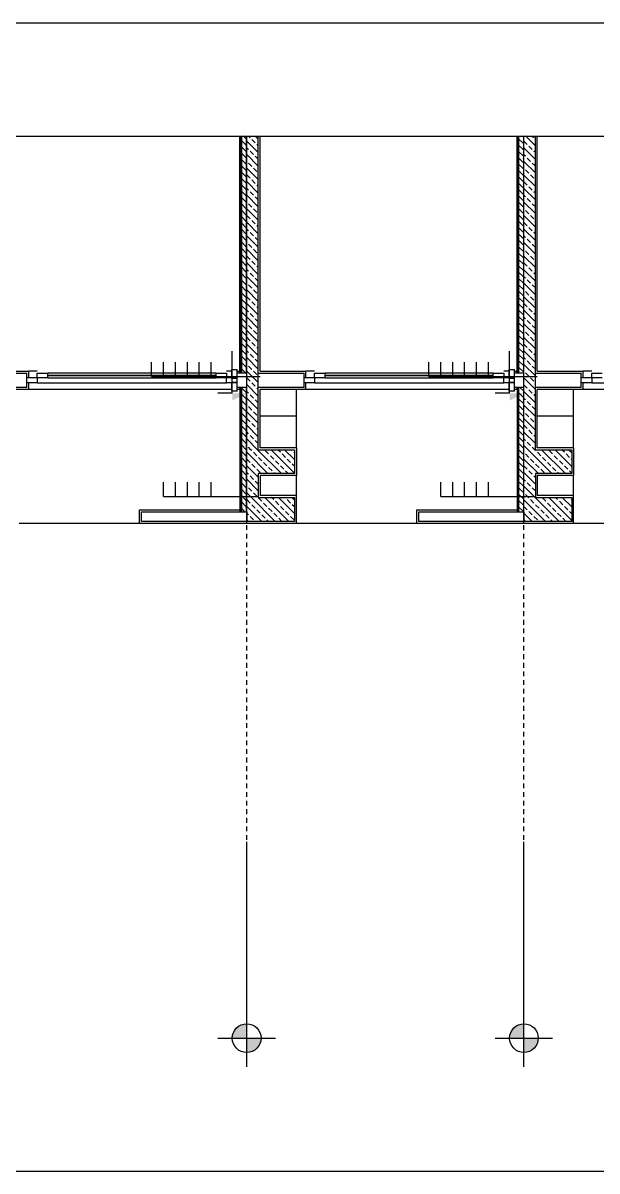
# Model space of a CAD drawing. Header units: metres. Extents: x -220 to 294, y -29 to 18.
# Drawn here: x 192.67 to 207.69, y -12 to 18 of the extents above; entities that cross this region are included whole.
import ezdxf

# ---------------------------------------------------------------- set-up
doc = ezdxf.new("R2010")
doc.units = ezdxf.units.M
doc.header["$MEASUREMENT"] = 0
doc.linetypes.add('DASHED4', pattern=[0.1875, 0.125, -0.0625])
for name, color, linetype in [('Cizgi', 7, 'Continuous'), ('Kesit_Kot', 7, 'Continuous'), ('Rota', 7, 'Continuous'), ('Standart', 7, 'Continuous'), ('Tarama', 7, 'Continuous')]:
    doc.layers.add(name, color=color, linetype=linetype)

msp = doc.modelspace()

# ---------------------------------------------------------------- hatches: boundary and pattern name
at = {"layer": 'Kesit_Kot', "linetype": 'Continuous', "lineweight": -3}
for points in [[(198.524, 8.322), (198.149, 8.135), (198.149, 8.322)], [(205.774, 8.322), (205.399, 8.135), (205.399, 8.322)]]:
    msp.add_hatch(color=216, dxfattribs=at).paths.add_polyline_path(points)
at = {"layer": 'Tarama', "linetype": 'Continuous', "lineweight": -3}
for points in [[(198.524, -8.152), (198.482, -8.154), (198.44, -8.161), (198.4, -8.173), (198.361, -8.189), (198.324, -8.209), (198.29, -8.234), (198.259, -8.262), (198.231, -8.293), (198.206, -8.327), (198.186, -8.364), (198.17, -8.403), (198.158, -8.443), (198.151, -8.485), (198.149, -8.527), (198.524, -8.527)], [(205.774, -8.152), (205.732, -8.154), (205.69, -8.161), (205.65, -8.173), (205.611, -8.189), (205.574, -8.209), (205.54, -8.234), (205.509, -8.262), (205.481, -8.293), (205.456, -8.327), (205.436, -8.364), (205.42, -8.403), (205.408, -8.443), (205.401, -8.485), (205.399, -8.527), (205.774, -8.527)], [(198.524, -8.902), (198.566, -8.899), (198.607, -8.892), (198.648, -8.881), (198.687, -8.865), (198.723, -8.844), (198.758, -8.82), (198.789, -8.792), (198.817, -8.761), (198.841, -8.726), (198.862, -8.689), (198.878, -8.651), (198.889, -8.61), (198.896, -8.569), (198.899, -8.527), (198.524, -8.527)], [(205.774, -8.902), (205.816, -8.899), (205.857, -8.892), (205.898, -8.881), (205.937, -8.865), (205.973, -8.844), (206.008, -8.82), (206.039, -8.792), (206.067, -8.761), (206.091, -8.726), (206.112, -8.689), (206.128, -8.651), (206.139, -8.61), (206.146, -8.569), (206.149, -8.527), (205.774, -8.527)]]:
    msp.add_hatch(color=216, dxfattribs=at).paths.add_polyline_path(points)

# ---------------------------------------------------------------- linework, layer by layer
msp.add_line((173.389, 15.042), (238.193, 15.042))
at = {"layer": 'Cizgi', "color": 59, "linetype": 'Continuous', "lineweight": -3}
for p, q in [((198.349, 8.899), (198.349, 15.042)), ((205.599, 8.899), (205.599, 15.042)), ((198.349, 8.849), (198.349, 8.899)), ((205.599, 8.849), (205.599, 8.899)), ((198.349, 8.424), (198.349, 8.474)), ((198.349, 8.424), (198.349, 5.224)), ((205.599, 8.424), (205.599, 8.474)), ((205.599, 8.424), (205.599, 5.224)), ((198.524, 4.974), (198.349, 4.974)), ((205.774, 4.974), (205.599, 4.974))]:
    msp.add_line(p, q, dxfattribs=at)
at = {"layer": 'Cizgi', "color": 38, "linetype": 'Continuous', "lineweight": -3}
for p, q in [((198.374, 15.042), (198.374, 8.849)), ((198.386, 15.042), (198.386, 8.849)), ((198.511, 15.042), (198.511, 8.849)), ((205.624, 15.042), (205.624, 8.849)), ((205.636, 15.042), (205.636, 8.849)), ((205.761, 15.042), (205.761, 8.849)), ((198.374, 8.474), (198.374, 5.224)), ((198.386, 8.474), (198.386, 5.224)), ((198.511, 8.474), (198.511, 5.224)), ((205.624, 8.474), (205.624, 5.224)), ((205.636, 8.474), (205.636, 5.224)), ((205.761, 8.474), (205.761, 5.224))]:
    msp.add_line(p, q, dxfattribs=at)
at = {"layer": 'Cizgi', "color": 73, "linetype": 'DASHED4', "lineweight": -3}
for p, q in [((198.524, 4.924), (198.524, 15.042)), ((205.774, 4.924), (205.774, 15.042)), ((198.524, -7.398), (198.524, 7.677)), ((205.774, -7.398), (205.774, 7.677))]:
    msp.add_line(p, q, dxfattribs=at)
at = {"layer": 'Cizgi', "color": 7, "linetype": 'Continuous', "lineweight": -3}
for p, q in [((198.524, 8.849), (198.524, 15.042)), ((198.824, 8.849), (198.824, 15.042)), ((205.774, 8.849), (205.774, 15.042)), ((206.074, 8.849), (206.074, 15.042)), ((198.524, 8.474), (198.524, 8.849)), ((198.824, 8.474), (198.824, 8.849)), ((205.774, 8.474), (205.774, 8.849)), ((206.074, 8.474), (206.074, 8.849)), ((198.524, 4.974), (198.524, 8.474)), ((198.824, 6.849), (198.824, 8.474)), ((205.774, 4.974), (205.774, 8.474)), ((206.074, 6.849), (206.074, 8.474)), ((198.824, 6.849), (199.774, 6.849)), ((199.774, 6.849), (199.774, 6.224)), ((206.074, 6.849), (207.024, 6.849)), ((207.024, 6.849), (207.024, 6.224)), ((198.824, 6.224), (198.824, 5.599)), ((199.774, 6.224), (198.824, 6.224)), ((207.024, 6.224), (206.074, 6.224)), ((206.074, 6.224), (206.074, 5.599)), ((198.824, 5.599), (199.774, 5.599)), ((199.774, 5.599), (199.774, 4.974)), ((206.074, 5.599), (207.024, 5.599)), ((207.024, 5.599), (207.024, 4.974)), ((199.774, 4.974), (198.524, 4.974)), ((207.024, 4.974), (205.774, 4.974))]:
    msp.add_line(p, q, dxfattribs=at)
at = {"layer": 'Cizgi', "color": 241, "linetype": 'Continuous', "lineweight": -3}
for p, q in [((198.874, 8.899), (198.874, 15.042)), ((206.124, 8.899), (206.124, 15.042)), ((191.624, 8.899), (192.824, 8.899)), ((192.824, 8.724), (192.824, 8.899)), ((198.274, 8.899), (198.349, 8.899)), ((198.874, 8.899), (200.074, 8.899)), ((200.074, 8.724), (200.074, 8.899)), ((205.524, 8.899), (205.599, 8.899)), ((206.124, 8.899), (207.324, 8.899)), ((207.324, 8.724), (207.324, 8.899)), ((192.824, 8.424), (191.624, 8.424)), ((192.824, 8.424), (192.824, 8.599)), ((198.349, 8.424), (198.274, 8.424)), ((200.074, 8.424), (198.874, 8.424)), ((198.874, 7.724), (198.874, 8.424)), ((200.074, 8.424), (200.074, 8.599)), ((205.599, 8.424), (205.524, 8.424)), ((207.324, 8.424), (206.124, 8.424)), ((206.124, 7.724), (206.124, 8.424)), ((207.324, 8.424), (207.324, 8.599)), ((198.874, 6.899), (198.874, 7.724)), ((206.124, 6.899), (206.124, 7.724)), ((199.824, 6.899), (198.874, 6.899)), ((199.824, 6.899), (199.824, 6.174)), ((207.074, 6.899), (206.124, 6.899)), ((207.074, 6.899), (207.074, 6.174)), ((199.824, 6.174), (198.874, 6.174)), ((198.874, 6.174), (198.874, 5.649)), ((207.074, 6.174), (206.124, 6.174)), ((206.124, 6.174), (206.124, 5.649)), ((199.824, 5.649), (198.874, 5.649)), ((199.824, 4.924), (199.824, 5.649)), ((207.074, 5.649), (206.124, 5.649)), ((207.074, 4.924), (207.074, 5.649)), ((195.724, 5.274), (198.349, 5.274)), ((195.724, 4.924), (195.724, 5.274)), ((202.974, 5.274), (205.599, 5.274)), ((202.974, 4.924), (202.974, 5.274)), ((198.524, 4.924), (198.524, 4.974)), ((199.824, 4.924), (198.524, 4.924)), ((205.774, 4.924), (205.774, 4.974)), ((207.074, 4.924), (205.774, 4.924))]:
    msp.add_line(p, q, dxfattribs=at)
at = {"layer": 'Cizgi', "color": 166, "linetype": 'Continuous', "lineweight": -3}
for p, q in [((191.574, 8.849), (192.774, 8.849)), ((192.774, 8.724), (192.774, 8.849)), ((192.774, 8.599), (192.774, 8.724)), ((198.274, 8.724), (198.274, 8.849)), ((198.349, 8.849), (198.274, 8.849)), ((198.274, 8.709), (198.274, 8.724)), ((198.274, 8.615), (198.274, 8.709)), ((198.524, 8.849), (198.349, 8.849)), ((198.824, 8.849), (200.024, 8.849)), ((200.024, 8.724), (200.024, 8.849)), ((200.024, 8.599), (200.024, 8.724)), ((205.524, 8.724), (205.524, 8.849)), ((205.599, 8.849), (205.524, 8.849)), ((205.524, 8.709), (205.524, 8.724)), ((205.524, 8.615), (205.524, 8.709)), ((205.774, 8.849), (205.599, 8.849)), ((206.074, 8.849), (207.274, 8.849)), ((207.274, 8.724), (207.274, 8.849)), ((207.274, 8.599), (207.274, 8.724)), ((192.774, 8.474), (191.574, 8.474)), ((192.774, 8.474), (192.774, 8.599)), ((198.274, 8.599), (198.274, 8.615)), ((198.274, 8.474), (198.274, 8.599)), ((198.349, 8.474), (198.274, 8.474)), ((198.524, 8.474), (198.349, 8.474)), ((200.024, 8.474), (198.824, 8.474)), ((200.024, 8.474), (200.024, 8.599)), ((205.524, 8.599), (205.524, 8.615)), ((205.524, 8.474), (205.524, 8.599)), ((205.599, 8.474), (205.524, 8.474)), ((205.774, 8.474), (205.599, 8.474)), ((207.274, 8.474), (206.074, 8.474)), ((207.274, 8.474), (207.274, 8.599))]:
    msp.add_line(p, q, dxfattribs=at)
at = {"layer": 'Cizgi', "color": 173, "linetype": 'Continuous', "lineweight": -3}
for p, q in [((192.824, 8.724), (192.774, 8.724)), ((193.049, 8.724), (192.824, 8.724)), ((193.049, 8.724), (193.049, 8.849)), ((193.049, 8.849), (193.324, 8.849)), ((193.049, 8.724), (193.049, 8.599)), ((193.324, 8.724), (193.049, 8.724)), ((193.324, 8.788), (193.324, 8.849)), ((193.324, 8.784), (193.324, 8.788)), ((193.324, 8.788), (197.724, 8.788)), ((193.324, 8.724), (193.324, 8.784)), ((197.724, 8.784), (193.324, 8.784)), ((197.724, 8.788), (197.724, 8.849)), ((197.724, 8.849), (197.999, 8.849)), ((197.724, 8.788), (197.724, 8.784)), ((197.724, 8.724), (197.724, 8.784)), ((197.999, 8.724), (197.724, 8.724)), ((197.999, 8.849), (197.999, 8.724)), ((197.999, 8.599), (197.999, 8.724)), ((198.136, 8.724), (197.999, 8.724)), ((198.136, 8.724), (198.136, 8.943)), ((198.136, 8.943), (198.274, 8.943)), ((198.274, 8.724), (198.136, 8.724)), ((198.136, 8.709), (198.136, 8.724)), ((198.274, 8.709), (198.136, 8.709)), ((198.274, 8.899), (198.274, 8.943)), ((198.274, 8.849), (198.274, 8.899)), ((200.074, 8.724), (200.024, 8.724)), ((200.299, 8.724), (200.074, 8.724)), ((200.299, 8.724), (200.299, 8.849)), ((200.299, 8.849), (200.574, 8.849)), ((200.299, 8.724), (200.299, 8.599)), ((200.574, 8.724), (200.299, 8.724)), ((200.574, 8.788), (200.574, 8.849)), ((200.574, 8.784), (200.574, 8.788)), ((200.574, 8.788), (204.974, 8.788)), ((200.574, 8.724), (200.574, 8.784)), ((204.974, 8.784), (200.574, 8.784)), ((204.974, 8.788), (204.974, 8.849)), ((204.974, 8.849), (205.249, 8.849)), ((204.974, 8.788), (204.974, 8.784)), ((204.974, 8.724), (204.974, 8.784)), ((205.249, 8.724), (204.974, 8.724)), ((205.249, 8.849), (205.249, 8.724)), ((205.249, 8.599), (205.249, 8.724)), ((205.386, 8.724), (205.249, 8.724)), ((205.386, 8.724), (205.386, 8.943)), ((205.386, 8.943), (205.524, 8.943)), ((205.524, 8.724), (205.386, 8.724)), ((205.386, 8.709), (205.386, 8.724)), ((205.524, 8.709), (205.386, 8.709)), ((205.524, 8.899), (205.524, 8.943)), ((205.524, 8.849), (205.524, 8.899)), ((207.324, 8.724), (207.274, 8.724)), ((207.549, 8.724), (207.324, 8.724)), ((207.549, 8.724), (207.549, 8.849)), ((207.549, 8.849), (207.824, 8.849)), ((207.549, 8.724), (207.549, 8.599)), ((207.824, 8.724), (207.549, 8.724)), ((192.824, 8.599), (192.774, 8.599)), ((193.049, 8.599), (192.824, 8.599)), ((198.136, 8.599), (197.999, 8.599)), ((198.136, 8.599), (198.136, 8.615)), ((198.136, 8.615), (198.274, 8.615)), ((198.274, 8.599), (198.136, 8.599)), ((198.136, 8.38), (198.136, 8.599)), ((198.274, 8.424), (198.274, 8.474)), ((198.274, 8.38), (198.274, 8.424)), ((200.074, 8.599), (200.024, 8.599)), ((200.299, 8.599), (200.074, 8.599)), ((205.386, 8.599), (205.249, 8.599)), ((205.386, 8.599), (205.386, 8.615)), ((205.386, 8.615), (205.524, 8.615)), ((205.524, 8.599), (205.386, 8.599)), ((205.386, 8.38), (205.386, 8.599)), ((205.524, 8.424), (205.524, 8.474)), ((205.524, 8.38), (205.524, 8.424)), ((207.324, 8.599), (207.274, 8.599)), ((207.549, 8.599), (207.324, 8.599)), ((198.274, 8.38), (198.136, 8.38)), ((205.524, 8.38), (205.386, 8.38))]:
    msp.add_line(p, q, dxfattribs=at)
at = {"layer": 'Cizgi', "color": 118, "linetype": 'Continuous', "lineweight": -3}
for p, q in [((193.049, 8.899), (192.824, 8.899)), ((198.136, 8.899), (197.999, 8.899)), ((200.299, 8.899), (200.074, 8.899)), ((205.386, 8.899), (205.249, 8.899)), ((207.549, 8.899), (207.324, 8.899)), ((198.136, 8.424), (192.824, 8.424)), ((199.824, 7.724), (199.824, 8.424)), ((205.386, 8.424), (200.074, 8.424)), ((207.074, 7.724), (207.074, 8.424)), ((212.636, 8.424), (207.324, 8.424)), ((199.824, 7.724), (198.874, 7.724)), ((199.824, 6.899), (199.824, 7.724)), ((207.074, 7.724), (206.124, 7.724)), ((207.074, 6.899), (207.074, 7.724)), ((199.824, 5.649), (199.824, 6.174)), ((207.074, 5.649), (207.074, 6.174)), ((198.524, 4.924), (192.574, 4.924)), ((205.774, 4.924), (199.824, 4.924)), ((213.024, 4.924), (207.074, 4.924))]:
    msp.add_line(p, q, dxfattribs=at)
at = {"layer": 'Cizgi', "color": 98, "linetype": 'Continuous', "lineweight": -3}
for p, q in [((197.724, 8.849), (193.324, 8.849)), ((193.324, 8.724), (197.724, 8.724)), ((204.974, 8.849), (200.574, 8.849)), ((200.574, 8.724), (204.974, 8.724)), ((193.049, 8.599), (197.999, 8.599)), ((200.299, 8.599), (205.249, 8.599)), ((207.549, 8.599), (212.499, 8.599))]:
    msp.add_line(p, q, dxfattribs=at)
at = {"layer": 'Cizgi', "color": 18, "linetype": 'Continuous', "lineweight": -3}
for points in [[(172.892, 18), (245.115, 18)], [(172.892, -12), (245.115, -12)]]:
    msp.add_lwpolyline(points, dxfattribs=at)
at = {"layer": 'Kesit_Kot', "color": 216, "linetype": 'Continuous', "lineweight": -3}
for p, q in [((198.524, 9.094), (198.524, 10.344)), ((205.774, 9.094), (205.774, 10.344)), ((198.149, 8.322), (198.149, 9.427)), ((205.399, 8.322), (205.399, 9.427)), ((198.149, 8.322), (197.774, 8.322)), ((205.399, 8.322), (205.024, 8.322))]:
    msp.add_line(p, q, dxfattribs=at)
at = {"layer": 'Rota', "color": 38, "linetype": 'Continuous', "lineweight": -3}
for p, q in [((195.774, 4.974), (195.774, 5.224)), ((195.774, 5.224), (198.524, 5.224)), ((198.524, 5.224), (198.524, 4.974)), ((203.024, 4.974), (203.024, 5.224)), ((203.024, 5.224), (205.774, 5.224)), ((205.774, 5.224), (205.774, 4.974)), ((198.524, 4.974), (195.774, 4.974)), ((205.774, 4.974), (203.024, 4.974))]:
    msp.add_line(p, q, dxfattribs=at)
at = {"layer": 'Standart', "color": 58, "linetype": 'Continuous', "lineweight": -3}
for p, q in [((196.036, 8.76), (196.036, 9.135)), ((196.349, 8.76), (196.349, 9.135)), ((196.661, 8.76), (196.661, 9.135)), ((196.974, 8.76), (196.974, 9.135)), ((197.286, 8.76), (197.286, 9.135)), ((197.599, 8.76), (197.599, 9.135)), ((203.286, 8.76), (203.286, 9.135)), ((203.599, 8.76), (203.599, 9.135)), ((203.911, 8.76), (203.911, 9.135)), ((204.224, 8.76), (204.224, 9.135)), ((204.536, 8.76), (204.536, 9.135)), ((204.849, 8.76), (204.849, 9.135)), ((196.036, 8.76), (198.874, 8.76)), ((203.286, 8.76), (206.124, 8.76)), ((196.349, 5.629), (196.349, 6.004)), ((196.661, 5.629), (196.661, 6.004)), ((196.974, 5.629), (196.974, 6.004)), ((197.286, 5.629), (197.286, 6.004)), ((197.599, 5.629), (197.599, 6.004)), ((203.599, 5.629), (203.599, 6.004)), ((203.911, 5.629), (203.911, 6.004)), ((204.224, 5.629), (204.224, 6.004)), ((204.536, 5.629), (204.536, 6.004)), ((204.849, 5.629), (204.849, 6.004)), ((196.349, 5.629), (198.824, 5.629)), ((203.599, 5.629), (206.074, 5.629))]:
    msp.add_line(p, q, dxfattribs=at)
at = {"layer": 'Standart', "color": 216, "linetype": 'Continuous', "lineweight": -3}
for p, q in [((198.524, -7.777), (198.524, -3.398)), ((205.774, -7.777), (205.774, -3.398)), ((198.524, -9.277), (198.524, -7.777)), ((205.774, -9.277), (205.774, -7.777)), ((197.774, -8.527), (199.274, -8.527)), ((205.024, -8.527), (206.524, -8.527))]:
    msp.add_line(p, q, dxfattribs=at)
for centre in [(198.524, -8.527), (205.774, -8.527)]:
    msp.add_circle(centre, 0.375, dxfattribs=at)
at = {"layer": 'Tarama', "color": 58, "linetype": 'Continuous', "lineweight": -3}
for p, q in [((198.511, 14.97), (198.439, 15.042)), ((198.452, 15.112), (198.452, 15.112)), ((198.613, 15.001), (198.572, 15.042)), ((198.824, 14.967), (198.748, 15.042)), ((205.662, 15.029), (205.662, 15.029)), ((205.761, 15.012), (205.731, 15.042)), ((206.074, 14.788), (205.82, 15.042)), ((206.037, 15.001), (205.996, 15.042)), ((198.511, 14.804), (198.386, 14.929)), ((198.511, 14.639), (198.386, 14.764)), ((198.452, 14.946), (198.452, 14.946)), ((198.452, 14.78), (198.452, 14.78)), ((198.824, 14.613), (198.524, 14.913)), ((198.568, 14.692), (198.524, 14.737)), ((198.745, 14.869), (198.657, 14.957)), ((198.824, 14.79), (198.789, 14.825)), ((205.761, 14.846), (205.636, 14.971)), ((205.761, 14.681), (205.636, 14.806)), ((205.662, 14.863), (205.662, 14.863)), ((205.744, 14.946), (205.744, 14.946)), ((205.744, 14.78), (205.744, 14.78)), ((205.86, 14.825), (205.774, 14.911)), ((206.074, 14.435), (205.774, 14.735)), ((205.993, 14.692), (205.905, 14.78)), ((198.511, 14.473), (198.386, 14.598)), ((198.511, 14.307), (198.386, 14.432)), ((198.452, 14.615), (198.452, 14.615)), ((198.452, 14.449), (198.452, 14.449)), ((198.824, 14.26), (198.524, 14.56)), ((198.701, 14.559), (198.613, 14.648)), ((198.824, 14.437), (198.745, 14.515)), ((205.761, 14.515), (205.636, 14.64)), ((205.761, 14.349), (205.636, 14.474)), ((205.662, 14.698), (205.662, 14.698)), ((205.662, 14.532), (205.662, 14.532)), ((205.744, 14.615), (205.744, 14.615)), ((205.744, 14.449), (205.744, 14.449)), ((205.816, 14.515), (205.774, 14.558)), ((205.949, 14.383), (205.86, 14.471)), ((206.074, 14.611), (206.037, 14.648)), ((198.511, 14.141), (198.386, 14.266)), ((198.511, 13.976), (198.386, 14.101)), ((198.452, 14.283), (198.452, 14.283)), ((198.452, 14.118), (198.452, 14.118)), ((198.524, 14.383), (198.524, 14.383)), ((198.824, 13.906), (198.524, 14.206)), ((198.657, 14.25), (198.568, 14.339)), ((198.789, 14.118), (198.701, 14.206)), ((205.761, 14.184), (205.636, 14.309)), ((205.761, 14.018), (205.636, 14.143)), ((205.662, 14.366), (205.662, 14.366)), ((205.662, 14.2), (205.662, 14.2)), ((205.744, 14.283), (205.744, 14.283)), ((205.744, 14.118), (205.744, 14.118)), ((206.074, 14.081), (205.774, 14.381)), ((205.905, 14.073), (205.816, 14.162)), ((206.074, 14.258), (205.993, 14.339)), ((198.511, 13.81), (198.386, 13.935)), ((198.452, 13.952), (198.452, 13.952)), ((198.613, 13.941), (198.524, 14.029)), ((198.824, 13.553), (198.524, 13.853)), ((198.745, 13.808), (198.657, 13.897)), ((205.761, 13.852), (205.636, 13.977)), ((205.761, 13.686), (205.636, 13.811)), ((205.662, 14.035), (205.662, 14.035)), ((205.662, 13.869), (205.662, 13.869)), ((205.744, 13.952), (205.744, 13.952)), ((206.074, 13.727), (205.774, 14.027)), ((205.86, 13.764), (205.774, 13.851)), ((206.037, 13.941), (205.949, 14.029)), ((198.511, 13.644), (198.386, 13.769)), ((198.511, 13.479), (198.386, 13.604)), ((198.452, 13.786), (198.452, 13.786)), ((198.452, 13.62), (198.452, 13.62)), ((198.568, 13.631), (198.524, 13.676)), ((198.701, 13.499), (198.613, 13.587)), ((198.824, 13.73), (198.789, 13.764)), ((205.761, 13.521), (205.636, 13.646)), ((205.662, 13.703), (205.662, 13.703)), ((205.662, 13.537), (205.662, 13.537)), ((205.744, 13.786), (205.744, 13.786)), ((205.744, 13.62), (205.744, 13.62)), ((206.074, 13.374), (205.774, 13.674)), ((205.993, 13.631), (205.905, 13.72)), ((206.074, 13.551), (206.037, 13.587)), ((198.511, 13.313), (198.386, 13.438)), ((198.511, 13.147), (198.386, 13.272)), ((198.452, 13.455), (198.452, 13.455)), ((198.452, 13.289), (198.452, 13.289)), ((198.824, 13.199), (198.524, 13.499)), ((198.524, 13.322), (198.524, 13.322)), ((198.657, 13.189), (198.568, 13.278)), ((198.824, 13.376), (198.745, 13.455)), ((205.761, 13.355), (205.636, 13.48)), ((205.761, 13.189), (205.636, 13.314)), ((205.662, 13.372), (205.662, 13.372)), ((205.662, 13.206), (205.662, 13.206)), ((205.744, 13.455), (205.744, 13.455)), ((205.744, 13.289), (205.744, 13.289)), ((205.816, 13.455), (205.774, 13.497)), ((206.074, 13.02), (205.774, 13.32)), ((205.949, 13.322), (205.86, 13.41)), ((206.074, 13.197), (205.993, 13.278)), ((198.511, 12.981), (198.386, 13.106)), ((198.511, 12.816), (198.386, 12.941)), ((198.452, 13.123), (198.452, 13.123)), ((198.452, 12.957), (198.452, 12.957)), ((198.824, 12.846), (198.524, 13.146)), ((198.613, 12.88), (198.524, 12.968)), ((198.789, 13.057), (198.701, 13.145)), ((205.761, 13.023), (205.636, 13.148)), ((205.761, 12.858), (205.636, 12.983)), ((205.662, 13.04), (205.662, 13.04)), ((205.744, 13.123), (205.744, 13.123)), ((205.744, 12.957), (205.744, 12.957)), ((206.074, 12.667), (205.774, 12.967)), ((205.905, 13.013), (205.816, 13.101)), ((206.037, 12.88), (205.949, 12.968)), ((198.511, 12.65), (198.386, 12.775)), ((198.511, 12.484), (198.386, 12.609)), ((198.452, 12.792), (198.452, 12.792)), ((198.452, 12.626), (198.452, 12.626)), ((198.824, 12.492), (198.524, 12.792)), ((198.568, 12.571), (198.524, 12.615)), ((198.745, 12.748), (198.657, 12.836)), ((198.824, 12.669), (198.789, 12.703)), ((205.761, 12.692), (205.636, 12.817)), ((205.761, 12.526), (205.636, 12.651)), ((205.662, 12.875), (205.662, 12.875)), ((205.662, 12.709), (205.662, 12.709)), ((205.744, 12.792), (205.744, 12.792)), ((205.744, 12.626), (205.744, 12.626)), ((205.86, 12.703), (205.774, 12.79)), ((206.074, 12.313), (205.774, 12.613)), ((205.993, 12.571), (205.905, 12.659)), ((198.511, 12.318), (198.386, 12.443)), ((198.452, 12.46), (198.452, 12.46)), ((198.824, 12.139), (198.524, 12.439)), ((198.701, 12.438), (198.613, 12.527)), ((198.824, 12.315), (198.745, 12.394)), ((205.761, 12.361), (205.636, 12.486)), ((205.761, 12.195), (205.636, 12.32)), ((205.662, 12.543), (205.662, 12.543)), ((205.662, 12.377), (205.662, 12.377)), ((205.744, 12.46), (205.744, 12.46)), ((205.816, 12.394), (205.774, 12.436)), ((205.949, 12.261), (205.86, 12.35)), ((206.074, 12.49), (206.037, 12.527)), ((198.511, 12.153), (198.386, 12.278)), ((198.511, 11.987), (198.386, 12.112)), ((198.452, 12.295), (198.452, 12.295)), ((198.452, 12.129), (198.452, 12.129)), ((198.524, 12.261), (198.524, 12.262)), ((198.824, 11.785), (198.524, 12.085)), ((198.657, 12.129), (198.568, 12.217)), ((198.789, 11.996), (198.701, 12.085)), ((205.761, 12.029), (205.636, 12.154)), ((205.662, 12.212), (205.662, 12.212)), ((205.662, 12.046), (205.662, 12.046)), ((205.744, 12.295), (205.744, 12.295)), ((205.744, 12.129), (205.744, 12.129)), ((206.074, 11.96), (205.774, 12.26)), ((205.905, 11.952), (205.816, 12.04)), ((206.074, 12.136), (205.993, 12.217)), ((198.511, 11.821), (198.386, 11.946)), ((198.511, 11.656), (198.386, 11.781)), ((198.452, 11.963), (198.452, 11.963)), ((198.452, 11.797), (198.452, 11.797)), ((198.613, 11.819), (198.524, 11.908)), ((198.824, 11.431), (198.524, 11.731)), ((198.745, 11.687), (198.657, 11.775)), ((205.761, 11.863), (205.636, 11.988)), ((205.761, 11.698), (205.636, 11.823)), ((205.662, 11.88), (205.662, 11.88)), ((205.662, 11.714), (205.662, 11.714)), ((205.744, 11.963), (205.744, 11.963)), ((205.744, 11.797), (205.744, 11.797)), ((206.074, 11.606), (205.774, 11.906)), ((205.86, 11.643), (205.774, 11.729)), ((206.037, 11.819), (205.949, 11.908)), ((198.511, 11.49), (198.386, 11.615)), ((198.511, 11.324), (198.386, 11.449)), ((198.452, 11.632), (198.452, 11.632)), ((198.452, 11.466), (198.452, 11.466)), ((198.568, 11.51), (198.524, 11.555)), ((198.701, 11.378), (198.613, 11.466)), ((198.824, 11.608), (198.789, 11.643)), ((205.761, 11.532), (205.636, 11.657)), ((205.761, 11.366), (205.636, 11.491)), ((205.662, 11.549), (205.662, 11.549)), ((205.744, 11.632), (205.744, 11.632)), ((205.744, 11.466), (205.744, 11.466)), ((206.074, 11.253), (205.774, 11.553)), ((205.993, 11.51), (205.905, 11.598)), ((206.074, 11.429), (206.037, 11.466)), ((198.511, 11.158), (198.386, 11.283)), ((198.511, 10.993), (198.386, 11.118)), ((198.452, 11.3), (198.452, 11.3)), ((198.452, 11.134), (198.452, 11.134)), ((198.824, 11.078), (198.524, 11.378)), ((198.524, 11.201), (198.524, 11.201)), ((198.657, 11.068), (198.568, 11.157)), ((198.824, 11.255), (198.745, 11.333)), ((205.761, 11.2), (205.636, 11.325)), ((205.761, 11.035), (205.636, 11.16)), ((205.662, 11.383), (205.662, 11.383)), ((205.662, 11.217), (205.662, 11.217)), ((205.744, 11.3), (205.744, 11.3)), ((205.744, 11.134), (205.744, 11.134)), ((205.816, 11.333), (205.774, 11.376)), ((206.074, 10.899), (205.774, 11.199)), ((205.949, 11.201), (205.86, 11.289)), ((206.074, 11.076), (205.993, 11.157)), ((198.511, 10.827), (198.386, 10.952)), ((198.452, 10.969), (198.452, 10.969)), ((198.452, 10.803), (198.452, 10.803)), ((198.824, 10.724), (198.524, 11.024)), ((198.613, 10.759), (198.524, 10.847)), ((198.789, 10.936), (198.701, 11.024)), ((205.761, 10.869), (205.636, 10.994)), ((205.761, 10.703), (205.636, 10.828)), ((205.662, 11.052), (205.662, 11.052)), ((205.662, 10.886), (205.662, 10.886)), ((205.744, 10.969), (205.744, 10.969)), ((205.744, 10.803), (205.744, 10.803)), ((206.074, 10.545), (205.774, 10.845)), ((205.905, 10.891), (205.816, 10.98)), ((206.037, 10.759), (205.949, 10.847)), ((198.511, 10.661), (198.386, 10.786)), ((198.511, 10.495), (198.386, 10.62)), ((198.452, 10.637), (198.452, 10.637)), ((198.824, 10.371), (198.524, 10.671)), ((198.745, 10.626), (198.657, 10.715)), ((198.824, 10.548), (198.789, 10.582)), ((205.761, 10.538), (205.636, 10.663)), ((205.662, 10.72), (205.662, 10.72)), ((205.662, 10.554), (205.662, 10.554)), ((205.744, 10.637), (205.744, 10.637)), ((205.86, 10.582), (205.774, 10.669)), ((205.993, 10.449), (205.905, 10.538)), ((198.511, 10.33), (198.386, 10.455)), ((198.511, 10.164), (198.386, 10.289)), ((198.452, 10.472), (198.452, 10.472)), ((198.452, 10.306), (198.452, 10.306)), ((198.568, 10.449), (198.524, 10.494)), ((198.824, 10.017), (198.524, 10.317)), ((198.701, 10.317), (198.613, 10.405)), ((198.824, 10.194), (198.745, 10.273)), ((205.761, 10.372), (205.636, 10.497)), ((205.761, 10.206), (205.636, 10.331)), ((205.662, 10.389), (205.662, 10.389)), ((205.662, 10.223), (205.662, 10.223)), ((205.744, 10.472), (205.744, 10.472)), ((205.744, 10.306), (205.744, 10.306)), ((206.074, 10.192), (205.774, 10.492)), ((205.816, 10.273), (205.774, 10.315)), ((205.949, 10.14), (205.86, 10.228)), ((206.074, 10.369), (206.037, 10.405)), ((198.511, 9.998), (198.386, 10.123)), ((198.511, 9.833), (198.386, 9.958)), ((198.452, 10.14), (198.452, 10.14)), ((198.452, 9.974), (198.452, 9.974)), ((198.524, 10.14), (198.524, 10.14)), ((198.824, 9.664), (198.524, 9.964)), ((198.657, 10.007), (198.568, 10.096)), ((198.789, 9.875), (198.701, 9.963)), ((205.761, 10.04), (205.636, 10.165)), ((205.761, 9.875), (205.636, 10)), ((205.662, 10.057), (205.662, 10.057)), ((205.744, 10.14), (205.744, 10.14)), ((205.744, 9.974), (205.744, 9.974)), ((206.074, 9.838), (205.774, 10.138)), ((205.905, 9.831), (205.816, 9.919)), ((206.074, 10.015), (205.993, 10.096)), ((198.511, 9.667), (198.386, 9.792)), ((198.511, 9.501), (198.386, 9.626)), ((198.452, 9.809), (198.452, 9.809)), ((198.452, 9.643), (198.452, 9.643)), ((198.613, 9.698), (198.524, 9.787)), ((198.824, 9.31), (198.524, 9.61)), ((198.745, 9.566), (198.657, 9.654)), ((205.761, 9.709), (205.636, 9.834)), ((205.761, 9.543), (205.636, 9.668)), ((205.662, 9.891), (205.662, 9.891)), ((205.662, 9.726), (205.662, 9.726)), ((205.744, 9.809), (205.744, 9.809)), ((205.744, 9.643), (205.744, 9.643)), ((206.074, 9.485), (205.774, 9.785)), ((205.86, 9.521), (205.774, 9.608)), ((206.037, 9.698), (205.949, 9.787)), ((198.511, 9.335), (198.386, 9.46)), ((198.452, 9.477), (198.452, 9.477)), ((198.452, 9.311), (198.452, 9.311)), ((198.568, 9.389), (198.524, 9.433)), ((198.701, 9.256), (198.613, 9.345)), ((198.824, 9.487), (198.789, 9.521)), ((205.761, 9.377), (205.636, 9.502)), ((205.761, 9.212), (205.636, 9.337)), ((205.662, 9.56), (205.662, 9.56)), ((205.662, 9.394), (205.662, 9.394)), ((205.744, 9.477), (205.744, 9.477)), ((205.744, 9.311), (205.744, 9.311)), ((206.074, 9.131), (205.774, 9.431)), ((205.993, 9.389), (205.905, 9.477)), ((206.074, 9.308), (206.037, 9.345)), ((198.511, 9.17), (198.386, 9.295)), ((198.511, 9.004), (198.386, 9.129)), ((198.452, 9.146), (198.452, 9.146)), ((198.824, 8.957), (198.524, 9.257)), ((198.524, 9.079), (198.524, 9.08)), ((198.657, 8.947), (198.568, 9.035)), ((198.824, 9.133), (198.745, 9.212)), ((205.761, 9.046), (205.636, 9.171)), ((205.761, 8.88), (205.636, 9.005)), ((205.662, 9.229), (205.662, 9.229)), ((205.662, 9.063), (205.662, 9.063)), ((205.744, 9.146), (205.744, 9.146)), ((205.816, 9.212), (205.774, 9.254)), ((206.074, 8.778), (205.774, 9.078)), ((205.949, 9.079), (205.86, 9.168)), ((206.074, 8.954), (205.993, 9.035)), ((198.5, 8.849), (198.386, 8.963)), ((198.452, 8.98), (198.452, 8.98)), ((198.824, 8.603), (198.524, 8.903)), ((198.613, 8.637), (198.524, 8.726)), ((198.789, 8.814), (198.701, 8.903)), ((205.662, 8.897), (205.662, 8.897)), ((205.744, 8.98), (205.744, 8.98)), ((206.074, 8.424), (205.774, 8.724)), ((205.905, 8.77), (205.816, 8.858)), ((206.037, 8.637), (205.949, 8.726)), ((198.511, 8.341), (198.386, 8.466)), ((198.824, 8.249), (198.524, 8.549)), ((198.745, 8.505), (198.657, 8.593)), ((198.824, 8.426), (198.789, 8.461)), ((205.761, 8.383), (205.67, 8.474)), ((205.86, 8.461), (205.774, 8.547)), ((205.993, 8.328), (205.905, 8.416)), ((198.511, 8.175), (198.386, 8.3)), ((198.511, 8.01), (198.386, 8.135)), ((198.452, 8.317), (198.452, 8.317)), ((198.452, 8.151), (198.452, 8.151)), ((198.568, 8.328), (198.524, 8.373)), ((198.824, 7.896), (198.524, 8.196)), ((198.701, 8.196), (198.613, 8.284)), ((198.824, 8.073), (198.745, 8.151)), ((205.761, 8.217), (205.636, 8.342)), ((205.761, 8.052), (205.636, 8.177)), ((205.662, 8.4), (205.662, 8.4)), ((205.662, 8.234), (205.662, 8.234)), ((205.744, 8.317), (205.744, 8.317)), ((205.744, 8.151), (205.744, 8.151)), ((206.074, 8.071), (205.774, 8.371)), ((205.816, 8.151), (205.774, 8.194)), ((205.949, 8.019), (205.86, 8.107)), ((206.074, 8.247), (206.037, 8.284)), ((198.511, 7.844), (198.386, 7.969)), ((198.511, 7.678), (198.386, 7.803)), ((198.452, 7.986), (198.452, 7.986)), ((198.452, 7.82), (198.452, 7.82)), ((198.524, 8.019), (198.524, 8.019)), ((198.824, 7.542), (198.524, 7.842)), ((198.657, 7.886), (198.568, 7.975)), ((198.789, 7.754), (198.701, 7.842)), ((205.761, 7.886), (205.636, 8.011)), ((205.761, 7.72), (205.636, 7.845)), ((205.662, 8.068), (205.662, 8.068)), ((205.662, 7.903), (205.662, 7.903)), ((205.744, 7.986), (205.744, 7.986)), ((205.744, 7.82), (205.744, 7.82)), ((206.074, 7.717), (205.774, 8.017)), ((206.074, 7.894), (205.993, 7.975)), ((198.511, 7.512), (198.386, 7.637)), ((198.452, 7.654), (198.452, 7.654)), ((198.613, 7.577), (198.524, 7.665)), ((198.745, 7.444), (198.657, 7.533)), ((205.761, 7.554), (205.636, 7.679)), ((205.761, 7.389), (205.636, 7.514)), ((205.662, 7.737), (205.662, 7.737)), ((205.662, 7.571), (205.662, 7.571)), ((205.744, 7.654), (205.744, 7.654)), ((206.074, 7.363), (205.774, 7.663)), ((205.905, 7.709), (205.816, 7.798)), ((206.037, 7.577), (205.949, 7.665)), ((198.511, 7.347), (198.386, 7.472)), ((198.511, 7.181), (198.386, 7.306)), ((198.452, 7.488), (198.452, 7.488)), ((198.452, 7.323), (198.452, 7.323)), ((198.824, 7.189), (198.524, 7.489)), ((198.568, 7.267), (198.524, 7.312)), ((198.701, 7.135), (198.613, 7.223)), ((198.824, 7.366), (198.789, 7.4)), ((205.761, 7.223), (205.636, 7.348)), ((205.662, 7.406), (205.662, 7.406)), ((205.662, 7.24), (205.662, 7.24)), ((205.744, 7.488), (205.744, 7.488)), ((205.744, 7.323), (205.744, 7.323)), ((205.86, 7.4), (205.774, 7.487)), ((206.074, 7.01), (205.774, 7.31)), ((205.993, 7.267), (205.905, 7.356)), ((206.074, 7.187), (206.037, 7.223)), ((198.511, 7.015), (198.386, 7.14)), ((198.511, 6.849), (198.386, 6.974)), ((198.452, 7.157), (198.452, 7.157)), ((198.452, 6.991), (198.452, 6.991)), ((198.81, 6.849), (198.524, 7.135)), ((198.524, 6.958), (198.524, 6.958)), ((198.633, 6.849), (198.568, 6.914)), ((198.824, 7.012), (198.745, 7.091)), ((205.761, 7.057), (205.636, 7.182)), ((205.761, 6.891), (205.636, 7.016)), ((205.662, 7.074), (205.662, 7.074)), ((205.662, 6.908), (205.662, 6.908)), ((205.744, 7.157), (205.744, 7.157)), ((205.744, 6.991), (205.744, 6.991)), ((205.816, 7.091), (205.774, 7.133)), ((205.881, 6.849), (205.774, 6.956)), ((205.949, 6.958), (205.86, 7.046)), ((206.058, 6.849), (205.993, 6.914)), ((198.511, 6.684), (198.386, 6.809)), ((198.511, 6.518), (198.386, 6.643)), ((198.452, 6.826), (198.452, 6.826)), ((198.452, 6.66), (198.452, 6.66)), ((199.081, 6.224), (198.524, 6.782)), ((198.613, 6.516), (198.524, 6.605)), ((198.657, 6.826), (198.633, 6.849)), ((198.789, 6.693), (198.701, 6.781)), ((199.435, 6.224), (198.81, 6.849)), ((198.922, 6.56), (198.834, 6.649)), ((199.099, 6.737), (199.01, 6.826)), ((199.231, 6.605), (199.143, 6.693)), ((199.774, 6.239), (199.163, 6.849)), ((199.408, 6.781), (199.34, 6.849)), ((199.541, 6.649), (199.452, 6.737)), ((199.774, 6.592), (199.517, 6.849)), ((199.673, 6.516), (199.585, 6.605)), ((199.717, 6.826), (199.694, 6.849)), ((199.774, 6.769), (199.762, 6.781)), ((205.761, 6.726), (205.636, 6.851)), ((205.761, 6.56), (205.636, 6.685)), ((205.662, 6.743), (205.662, 6.743)), ((205.744, 6.826), (205.744, 6.826)), ((205.744, 6.66), (205.744, 6.66)), ((206.152, 6.224), (205.774, 6.603)), ((205.905, 6.649), (205.816, 6.737)), ((206.506, 6.224), (205.881, 6.849)), ((206.037, 6.516), (205.949, 6.605)), ((206.081, 6.826), (206.058, 6.849)), ((206.214, 6.693), (206.126, 6.781)), ((206.859, 6.224), (206.234, 6.849)), ((206.347, 6.56), (206.258, 6.649)), ((206.523, 6.737), (206.435, 6.826)), ((206.656, 6.605), (206.568, 6.693)), ((207.024, 6.413), (206.588, 6.849)), ((206.833, 6.781), (206.765, 6.849)), ((206.965, 6.649), (206.877, 6.737)), ((207.024, 6.767), (206.942, 6.849)), ((207.024, 6.59), (207.01, 6.605)), ((198.511, 6.352), (198.386, 6.477)), ((198.511, 6.187), (198.386, 6.312)), ((198.452, 6.494), (198.452, 6.494)), ((198.452, 6.328), (198.452, 6.328)), ((198.728, 6.224), (198.524, 6.428)), ((198.745, 6.384), (198.657, 6.472)), ((198.878, 6.251), (198.789, 6.339)), ((199.055, 6.428), (198.966, 6.516)), ((199.187, 6.295), (199.099, 6.384)), ((199.364, 6.472), (199.276, 6.56)), ((199.497, 6.339), (199.408, 6.428)), ((199.774, 6.416), (199.717, 6.472)), ((205.761, 6.394), (205.636, 6.519)), ((205.761, 6.229), (205.636, 6.354)), ((205.662, 6.577), (205.662, 6.577)), ((205.662, 6.411), (205.662, 6.411)), ((205.744, 6.494), (205.744, 6.494)), ((205.744, 6.328), (205.744, 6.328)), ((205.86, 6.339), (205.774, 6.426)), ((206.17, 6.384), (206.081, 6.472)), ((206.302, 6.251), (206.214, 6.339)), ((206.479, 6.428), (206.391, 6.516)), ((206.612, 6.295), (206.523, 6.384)), ((206.789, 6.472), (206.7, 6.56)), ((206.921, 6.339), (206.833, 6.428)), ((198.511, 6.021), (198.386, 6.146)), ((198.452, 6.163), (198.452, 6.163)), ((198.551, 6.224), (198.524, 6.251)), ((198.824, 5.775), (198.524, 6.075)), ((198.568, 6.207), (198.551, 6.224)), ((198.701, 6.074), (198.613, 6.163)), ((198.824, 6.128), (198.728, 6.224)), ((198.824, 5.951), (198.745, 6.03)), ((199.258, 6.224), (199.231, 6.251)), ((199.612, 6.224), (199.541, 6.295)), ((205.761, 6.063), (205.636, 6.188)), ((205.761, 5.897), (205.636, 6.022)), ((205.662, 6.245), (205.662, 6.245)), ((205.662, 6.08), (205.662, 6.08)), ((205.744, 6.163), (205.744, 6.163)), ((205.799, 6.224), (205.774, 6.249)), ((205.816, 6.03), (205.774, 6.072)), ((206.074, 5.949), (205.799, 6.224)), ((205.976, 6.224), (205.905, 6.295)), ((205.993, 6.207), (205.976, 6.224)), ((206.074, 6.126), (206.037, 6.163)), ((206.683, 6.224), (206.656, 6.251)), ((207.024, 6.237), (206.965, 6.295)), ((198.511, 5.855), (198.386, 5.98)), ((198.511, 5.689), (198.386, 5.814)), ((198.452, 5.997), (198.452, 5.997)), ((198.452, 5.831), (198.452, 5.831)), ((198.524, 5.897), (198.524, 5.898)), ((198.646, 5.599), (198.524, 5.721)), ((198.657, 5.765), (198.568, 5.853)), ((198.789, 5.632), (198.701, 5.721)), ((205.761, 5.731), (205.636, 5.856)), ((205.662, 5.914), (205.662, 5.914)), ((205.662, 5.748), (205.662, 5.748)), ((205.744, 5.997), (205.744, 5.997)), ((205.744, 5.831), (205.744, 5.831)), ((206.07, 5.599), (205.774, 5.896)), ((205.949, 5.897), (205.86, 5.986)), ((206.074, 5.772), (205.993, 5.853)), ((198.511, 5.524), (198.386, 5.649)), ((198.511, 5.358), (198.386, 5.483)), ((198.452, 5.665), (198.452, 5.665)), ((198.452, 5.5), (198.452, 5.5)), ((198.613, 5.455), (198.524, 5.544)), ((199.271, 4.974), (198.646, 5.599)), ((198.745, 5.323), (198.657, 5.411)), ((198.922, 5.5), (198.834, 5.588)), ((199.055, 5.367), (198.966, 5.455)), ((199.624, 4.974), (198.999, 5.599)), ((199.231, 5.544), (199.176, 5.599)), ((199.364, 5.411), (199.276, 5.5)), ((199.774, 5.178), (199.353, 5.599)), ((199.541, 5.588), (199.53, 5.599)), ((199.673, 5.455), (199.585, 5.544)), ((199.774, 5.532), (199.706, 5.599)), ((199.774, 5.355), (199.717, 5.411)), ((205.761, 5.566), (205.636, 5.691)), ((205.761, 5.4), (205.636, 5.525)), ((205.662, 5.583), (205.662, 5.583)), ((205.662, 5.417), (205.662, 5.417)), ((205.744, 5.665), (205.744, 5.665)), ((205.744, 5.5), (205.744, 5.5)), ((206.342, 4.974), (205.774, 5.542)), ((205.893, 5.599), (205.816, 5.676)), ((205.905, 5.588), (205.893, 5.599)), ((206.037, 5.455), (205.949, 5.544)), ((206.695, 4.974), (206.07, 5.599)), ((206.17, 5.323), (206.081, 5.411)), ((206.347, 5.5), (206.258, 5.588)), ((206.479, 5.367), (206.391, 5.455)), ((207.024, 4.999), (206.424, 5.599)), ((206.656, 5.544), (206.601, 5.599)), ((206.789, 5.411), (206.7, 5.5)), ((207.024, 5.353), (206.777, 5.599)), ((206.965, 5.588), (206.954, 5.599)), ((207.024, 5.53), (207.01, 5.544)), ((198.479, 5.224), (198.386, 5.317)), ((198.452, 5.334), (198.452, 5.334)), ((198.917, 4.974), (198.524, 5.368)), ((198.568, 5.146), (198.524, 5.191)), ((198.701, 5.014), (198.613, 5.102)), ((198.878, 5.19), (198.789, 5.279)), ((199.01, 5.058), (198.922, 5.146)), ((199.187, 5.235), (199.099, 5.323)), ((199.32, 5.102), (199.231, 5.19)), ((199.497, 5.279), (199.408, 5.367)), ((199.629, 5.146), (199.541, 5.235)), ((199.762, 5.014), (199.673, 5.102)), ((205.761, 5.234), (205.636, 5.359)), ((205.662, 5.251), (205.662, 5.251)), ((205.744, 5.334), (205.744, 5.334)), ((205.86, 5.279), (205.774, 5.365)), ((205.988, 4.974), (205.774, 5.189)), ((205.993, 5.146), (205.905, 5.235)), ((206.126, 5.014), (206.037, 5.102)), ((206.302, 5.19), (206.214, 5.279)), ((206.435, 5.058), (206.347, 5.146)), ((206.612, 5.235), (206.523, 5.323)), ((206.744, 5.102), (206.656, 5.19)), ((206.921, 5.279), (206.833, 5.367)), ((207.024, 5.176), (206.965, 5.235)), ((198.564, 4.974), (198.524, 5.014)), ((199.094, 4.974), (199.055, 5.014)), ((199.447, 4.974), (199.364, 5.058)), ((205.811, 4.974), (205.774, 5.012)), ((206.518, 4.974), (206.479, 5.014)), ((206.872, 4.974), (206.789, 5.058))]:
    msp.add_line(p, q, dxfattribs=at)
at = {"layer": 'Tarama', "color": 163, "linetype": 'Continuous', "lineweight": -3}
for p, q in [((198.374, 14.928), (198.349, 14.928)), ((205.624, 14.928), (205.599, 14.928)), ((198.374, 14.615), (198.349, 14.615)), ((205.624, 14.615), (205.599, 14.615)), ((198.374, 14.303), (198.349, 14.303)), ((205.624, 14.303), (205.599, 14.303)), ((198.374, 13.99), (198.349, 13.99)), ((205.624, 13.99), (205.599, 13.99)), ((198.374, 13.678), (198.349, 13.678)), ((205.624, 13.678), (205.599, 13.678)), ((198.374, 13.365), (198.349, 13.365)), ((205.624, 13.365), (205.599, 13.365)), ((198.374, 13.053), (198.349, 13.053)), ((205.624, 13.053), (205.599, 13.053)), ((198.374, 12.74), (198.349, 12.74)), ((205.624, 12.74), (205.599, 12.74)), ((198.374, 12.428), (198.349, 12.428)), ((205.624, 12.428), (205.599, 12.428)), ((198.374, 12.115), (198.349, 12.115)), ((205.624, 12.115), (205.599, 12.115)), ((198.374, 11.803), (198.349, 11.803)), ((205.624, 11.803), (205.599, 11.803)), ((198.374, 11.49), (198.349, 11.49)), ((205.624, 11.49), (205.599, 11.49)), ((198.374, 11.178), (198.349, 11.178)), ((205.624, 11.178), (205.599, 11.178)), ((198.374, 10.865), (198.349, 10.865)), ((205.624, 10.865), (205.599, 10.865)), ((198.374, 10.553), (198.349, 10.553)), ((205.624, 10.553), (205.599, 10.553)), ((198.374, 10.24), (198.349, 10.24)), ((205.624, 10.24), (205.599, 10.24)), ((198.374, 9.928), (198.349, 9.928)), ((205.624, 9.928), (205.599, 9.928)), ((198.374, 9.615), (198.349, 9.615)), ((205.624, 9.615), (205.599, 9.615)), ((198.374, 9.303), (198.349, 9.303)), ((205.624, 9.303), (205.599, 9.303)), ((198.374, 8.99), (198.349, 8.99)), ((205.624, 8.99), (205.599, 8.99)), ((198.374, 8.365), (198.349, 8.365)), ((205.624, 8.365), (205.599, 8.365)), ((198.374, 8.053), (198.349, 8.053)), ((205.624, 8.053), (205.599, 8.053)), ((198.374, 7.74), (198.349, 7.74)), ((205.624, 7.74), (205.599, 7.74)), ((198.374, 7.428), (198.349, 7.428)), ((205.624, 7.428), (205.599, 7.428)), ((198.374, 7.115), (198.349, 7.115)), ((205.624, 7.115), (205.599, 7.115)), ((198.374, 6.803), (198.349, 6.803)), ((205.624, 6.803), (205.599, 6.803)), ((198.374, 6.49), (198.349, 6.49)), ((205.624, 6.49), (205.599, 6.49)), ((198.374, 6.178), (198.349, 6.178)), ((205.624, 6.178), (205.599, 6.178)), ((198.374, 5.865), (198.349, 5.865)), ((205.624, 5.865), (205.599, 5.865)), ((198.374, 5.553), (198.349, 5.553)), ((205.624, 5.553), (205.599, 5.553)), ((198.374, 5.24), (198.349, 5.24)), ((205.624, 5.24), (205.599, 5.24))]:
    msp.add_line(p, q, dxfattribs=at)

doc.saveas('drawing.dxf')
